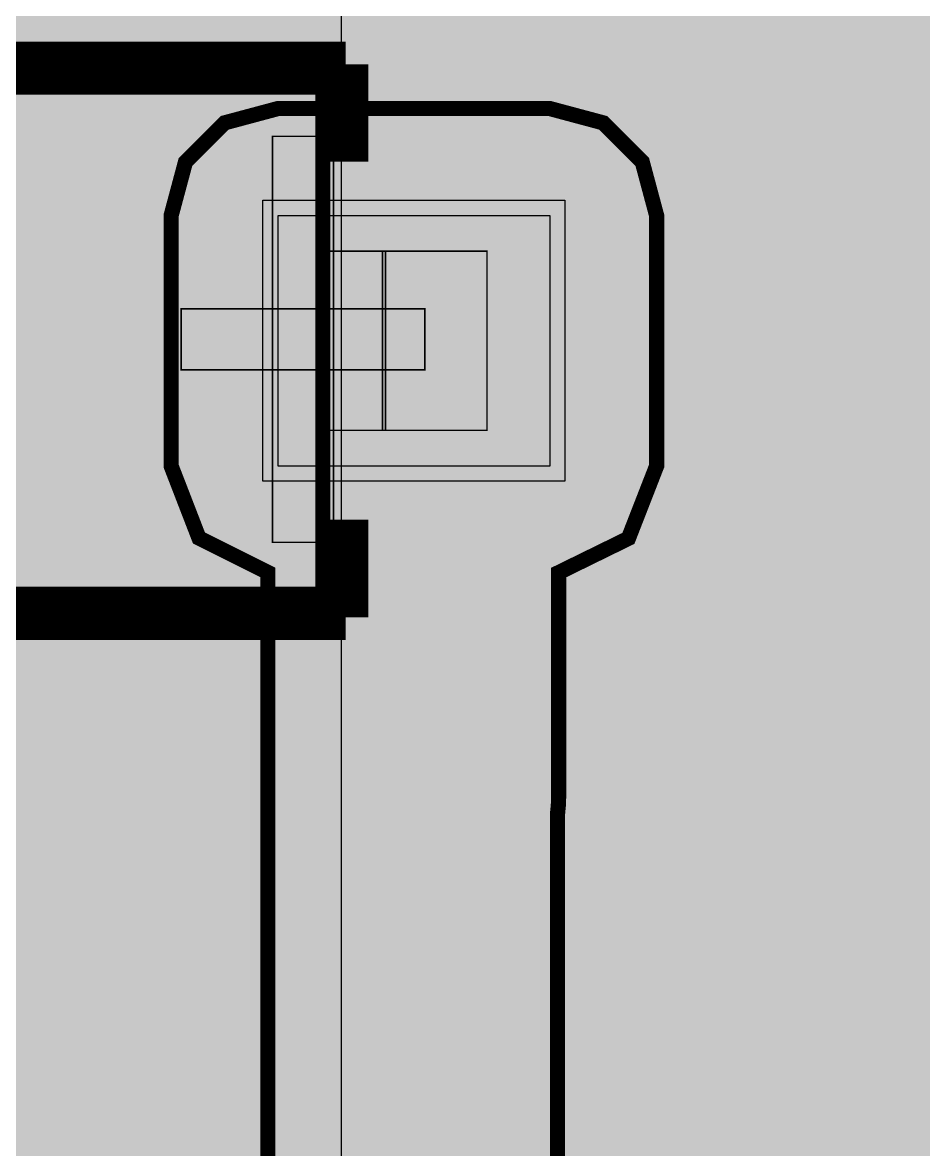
# Model space of a CAD drawing. Header units: millimetres. Extents: x -11 to 223, y -88 to 3.
# Drawn here: x 7.329 to 10.347, y -79.571 to -75.794 of the extents above; entities that cross this region are included whole.
import ezdxf

# ---------------------------------------------------------------- set-up
doc = ezdxf.new("R2010")
doc.units = ezdxf.units.MM
doc.header["$MEASUREMENT"] = 0
for name, color, linetype, true_color in [('Bottom-Layer', 7, 'Continuous', 0x0000ff), ('Component-Shape-Layer', 7, 'Continuous', 0x00cccc), ('Document-Layer', 7, 'Continuous', 0xffffff), ('Pin-Floating-Layer', 7, 'Continuous', 0xff99ff), ('Pin-Soldering-Layer', 7, 'Continuous', 0xcc9999), ('Top-Layer', 7, 'Continuous', 0xff0000), ('Top-Paste-Mask-Layer', 7, 'Continuous', 0x808080), ('Top-Silkscreen-Layer', 7, 'Continuous', 0xffcc00), ('Top-Solder-Mask-Layer', 7, 'Continuous', 0x800080)]:
    doc.layers.add(name, color=color, linetype=linetype, true_color=true_color)

msp = doc.modelspace()

# ---------------------------------------------------------------- hatches: boundary and pattern name
at = {"layer": 'Bottom-Layer'}
msp.add_hatch(color=256, dxfattribs=at).paths.add_polyline_path([(-10.3353, 1.9787), (-0.3804, 1.9787), (-0.8458, 1.7267), (-1.1955, 1.3295), (-1.3865, 0.836), (-1.3952, 0.3069), (-1.2205, -0.1927), (-0.8841, -0.6012), (-0.4273, -0.8683), (0.0937, -0.9612), (1.7937, -0.9612), (2.3147, -0.8683), (2.7716, -0.6012), (3.108, -0.1927), (3.2826, 0.3069), (3.2739, 0.836), (3.083, 1.3295), (2.7333, 1.7267), (2.2679, 1.9787), (222.6289, 1.9787), (222.6289, -87.4752), (-10.3353, -87.4752)])
at = {"layer": 'Document-Layer'}
for points in [[(8.3706, -76.1758), (8.3706, -77.5359), (8.1666, -77.5359), (8.1666, -76.1758)], [(8.3706, -76.1758), (8.3706, -77.5359), (8.1666, -77.5359), (8.1666, -76.1758)], [(8.6766, -76.7538), (8.6766, -76.9579), (7.8606, -76.9579), (7.8606, -76.7538)], [(8.6766, -76.7538), (8.6766, -76.9579), (7.8606, -76.9579), (7.8606, -76.7538)]]:
    msp.add_hatch(color=256, dxfattribs=at).paths.add_polyline_path(points)
at = {"layer": 'Pin-Floating-Layer'}
msp.add_hatch(color=256, dxfattribs=at).paths.add_polyline_path([(8.545, -77.1606), (8.325, -77.1606), (8.325, -76.5606), (8.545, -76.5606)])
msp.add_hatch(color=256, dxfattribs=at).paths.add_polyline_path([(8.545, -77.1606), (8.325, -77.1606), (8.325, -76.5606), (8.545, -76.5606)])
at = {"layer": 'Pin-Soldering-Layer'}
msp.add_hatch(color=256, dxfattribs=at).paths.add_polyline_path([(8.885, -77.1606), (8.535, -77.1606), (8.535, -76.5606), (8.885, -76.5606)])
msp.add_hatch(color=256, dxfattribs=at).paths.add_polyline_path([(8.885, -77.1606), (8.535, -77.1606), (8.535, -76.5606), (8.885, -76.5606)])
at = {"layer": 'Top-Layer'}
for points in [[(-10.3353, 1.9787), (-0.3804, 1.9787), (-0.8458, 1.7267), (-1.1955, 1.3295), (-1.3865, 0.836), (-1.3952, 0.3069), (-1.2205, -0.1927), (-0.8841, -0.6012), (-0.4273, -0.8683), (0.0937, -0.9612), (1.7937, -0.9612), (2.3147, -0.8683), (2.7716, -0.6012), (3.108, -0.1927), (3.2826, 0.3069), (3.2739, 0.836), (3.083, 1.3295), (2.7333, 1.7267), (2.2679, 1.9787), (222.6289, 1.9787), (222.6289, -87.4752), (-10.3353, -87.4752)], [(6.3213, -82.096), (2.5578, -82.096), (2.2842, -81.6891), (1.8758, -81.4177), (1.3947, -81.323), (0.914, -81.4194), (0.5066, -81.6923), (0.2344, -82.1002), (0.1389, -82.5812), (0.2344, -83.0621), (0.5066, -83.47), (0.914, -83.7429), (1.3947, -83.8393), (1.8758, -83.7446), (2.2842, -83.4732), (2.5578, -83.0663), (6.5222, -83.0663), (6.7079, -83.0294), (6.8653, -82.9242), (8.9791, -80.8104), (9.0842, -80.653), (9.1212, -80.4674), (9.1212, -78.4472), (9.1242, -78.416), (9.1252, -78.3846), (9.1252, -77.6374), (9.3588, -77.5229), (9.4532, -77.2806), (9.4532, -76.4406), (9.4052, -76.2615), (9.2742, -76.1304), (9.0951, -76.0824), (8.1851, -76.0824), (8.006, -76.1304), (7.8749, -76.2615), (7.8269, -76.4406), (7.8269, -77.2806), (7.92, -77.5214), (8.1509, -77.6371), (8.1509, -80.2664)], [(8.1851, -77.2806), (8.1851, -76.4406), (9.0951, -76.4406), (9.0951, -77.2806)]]:
    msp.add_hatch(color=256, dxfattribs=at).paths.add_polyline_path(points)
at = {"layer": 'Top-Paste-Mask-Layer'}
msp.add_hatch(color=256, dxfattribs=at).paths.add_polyline_path([(8.1851, -77.2806), (8.1851, -76.4406), (9.0951, -76.4406), (9.0951, -77.2806)])
at = {"layer": 'Top-Solder-Mask-Layer'}
msp.add_hatch(color=256, dxfattribs=at).paths.add_polyline_path([(8.1343, -77.3314), (8.1343, -76.3898), (9.1459, -76.3898), (9.1459, -77.3314)])

# ---------------------------------------------------------------- linework, layer by layer
at = {"layer": 'Component-Shape-Layer', "const_width": 0.0508}
msp.add_lwpolyline([(5.635, -77.7106), (8.335, -77.7106), (8.335, -76.0106), (5.635, -76.0106)], close=True, dxfattribs=at)
msp.add_lwpolyline([(5.635, -77.7106), (8.335, -77.7106), (8.335, -76.0106), (5.635, -76.0106)], close=True, dxfattribs=at)
at = {"layer": 'Document-Layer', "const_width": 0.00508}
for points in [[(8.3706, -76.1758), (8.3706, -77.5359), (8.1666, -77.5359), (8.1666, -76.1758)], [(8.3706, -76.1758), (8.3706, -77.5359), (8.1666, -77.5359), (8.1666, -76.1758)], [(8.6766, -76.7538), (8.6766, -76.9579), (7.8606, -76.9579), (7.8606, -76.7538)], [(8.6766, -76.7538), (8.6766, -76.9579), (7.8606, -76.9579), (7.8606, -76.7538)]]:
    msp.add_lwpolyline(points, close=True, dxfattribs=at)
at = {"layer": 'Pin-Floating-Layer', "const_width": 0.00508}
msp.add_lwpolyline([(8.545, -77.1606), (8.325, -77.1606), (8.325, -76.5606), (8.545, -76.5606)], close=True, dxfattribs=at)
msp.add_lwpolyline([(8.545, -77.1606), (8.325, -77.1606), (8.325, -76.5606), (8.545, -76.5606)], close=True, dxfattribs=at)
at = {"layer": 'Pin-Soldering-Layer', "const_width": 0.00508}
msp.add_lwpolyline([(8.885, -77.1606), (8.535, -77.1606), (8.535, -76.5606), (8.885, -76.5606)], close=True, dxfattribs=at)
msp.add_lwpolyline([(8.885, -77.1606), (8.535, -77.1606), (8.535, -76.5606), (8.885, -76.5606)], close=True, dxfattribs=at)
at = {"layer": 'Top-Layer', "const_width": 0.0508}
msp.add_lwpolyline([(9.1212, -80.4674), (9.1212, -78.4472), (9.1242, -78.416), (9.1252, -78.3846), (9.1252, -77.6374), (9.3588, -77.5229), (9.4532, -77.2806), (9.4532, -76.4406), (9.4052, -76.2615), (9.2742, -76.1304), (9.0951, -76.0824), (8.1851, -76.0824), (8.006, -76.1304), (7.8749, -76.2615), (7.8269, -76.4406), (7.8269, -77.2806), (7.92, -77.5214), (8.1509, -77.6371), (8.1509, -80.2664)], dxfattribs=at)
at = {"layer": 'Top-Layer'}
msp.add_lwpolyline([(8.1851, -77.2806), (8.1851, -76.4406), (9.0951, -76.4406), (9.0951, -77.2806)], close=True, dxfattribs=at)
at = {"layer": 'Top-Paste-Mask-Layer'}
msp.add_lwpolyline([(8.1851, -77.2806), (8.1851, -76.4406), (9.0951, -76.4406), (9.0951, -77.2806)], close=True, dxfattribs=at)
at = {"layer": 'Top-Silkscreen-Layer', "const_width": 0.0051}
msp.add_lwpolyline([(-5.603, -83.5812), (-5.603, -69.5811), (8.397, -69.5811), (8.397, -83.5812)], close=True, dxfattribs=at)
msp.add_lwpolyline([(-5.603, -83.5812), (-5.603, -69.5811), (8.397, -69.5811), (8.397, -83.5812)], close=True, dxfattribs=at)
at = {"layer": 'Top-Silkscreen-Layer'}
for points, const_width in [([(5.5588, -75.9344), (8.4112, -75.9344)], 0.1524), ([(5.5588, -75.9344), (8.4112, -75.9344)], 0.1524), ([(8.4112, -75.9344), (8.4112, -76.2604)], 0.152), ([(8.4112, -75.9344), (8.4112, -76.2604)], 0.152), ([(8.4112, -77.4607), (8.4112, -77.7869)], 0.152), ([(8.4112, -77.4607), (8.4112, -77.7869)], 0.152), ([(5.5588, -77.7869), (8.4112, -77.7869)], 0.1524), ([(5.5588, -77.7869), (8.4112, -77.7869)], 0.1524)]:
    msp.add_lwpolyline(points, dxfattribs=dict(at, const_width=const_width))
at = {"layer": 'Top-Solder-Mask-Layer'}
msp.add_lwpolyline([(8.1343, -77.3314), (8.1343, -76.3898), (9.1459, -76.3898), (9.1459, -77.3314)], close=True, dxfattribs=at)

doc.saveas('drawing.dxf')
